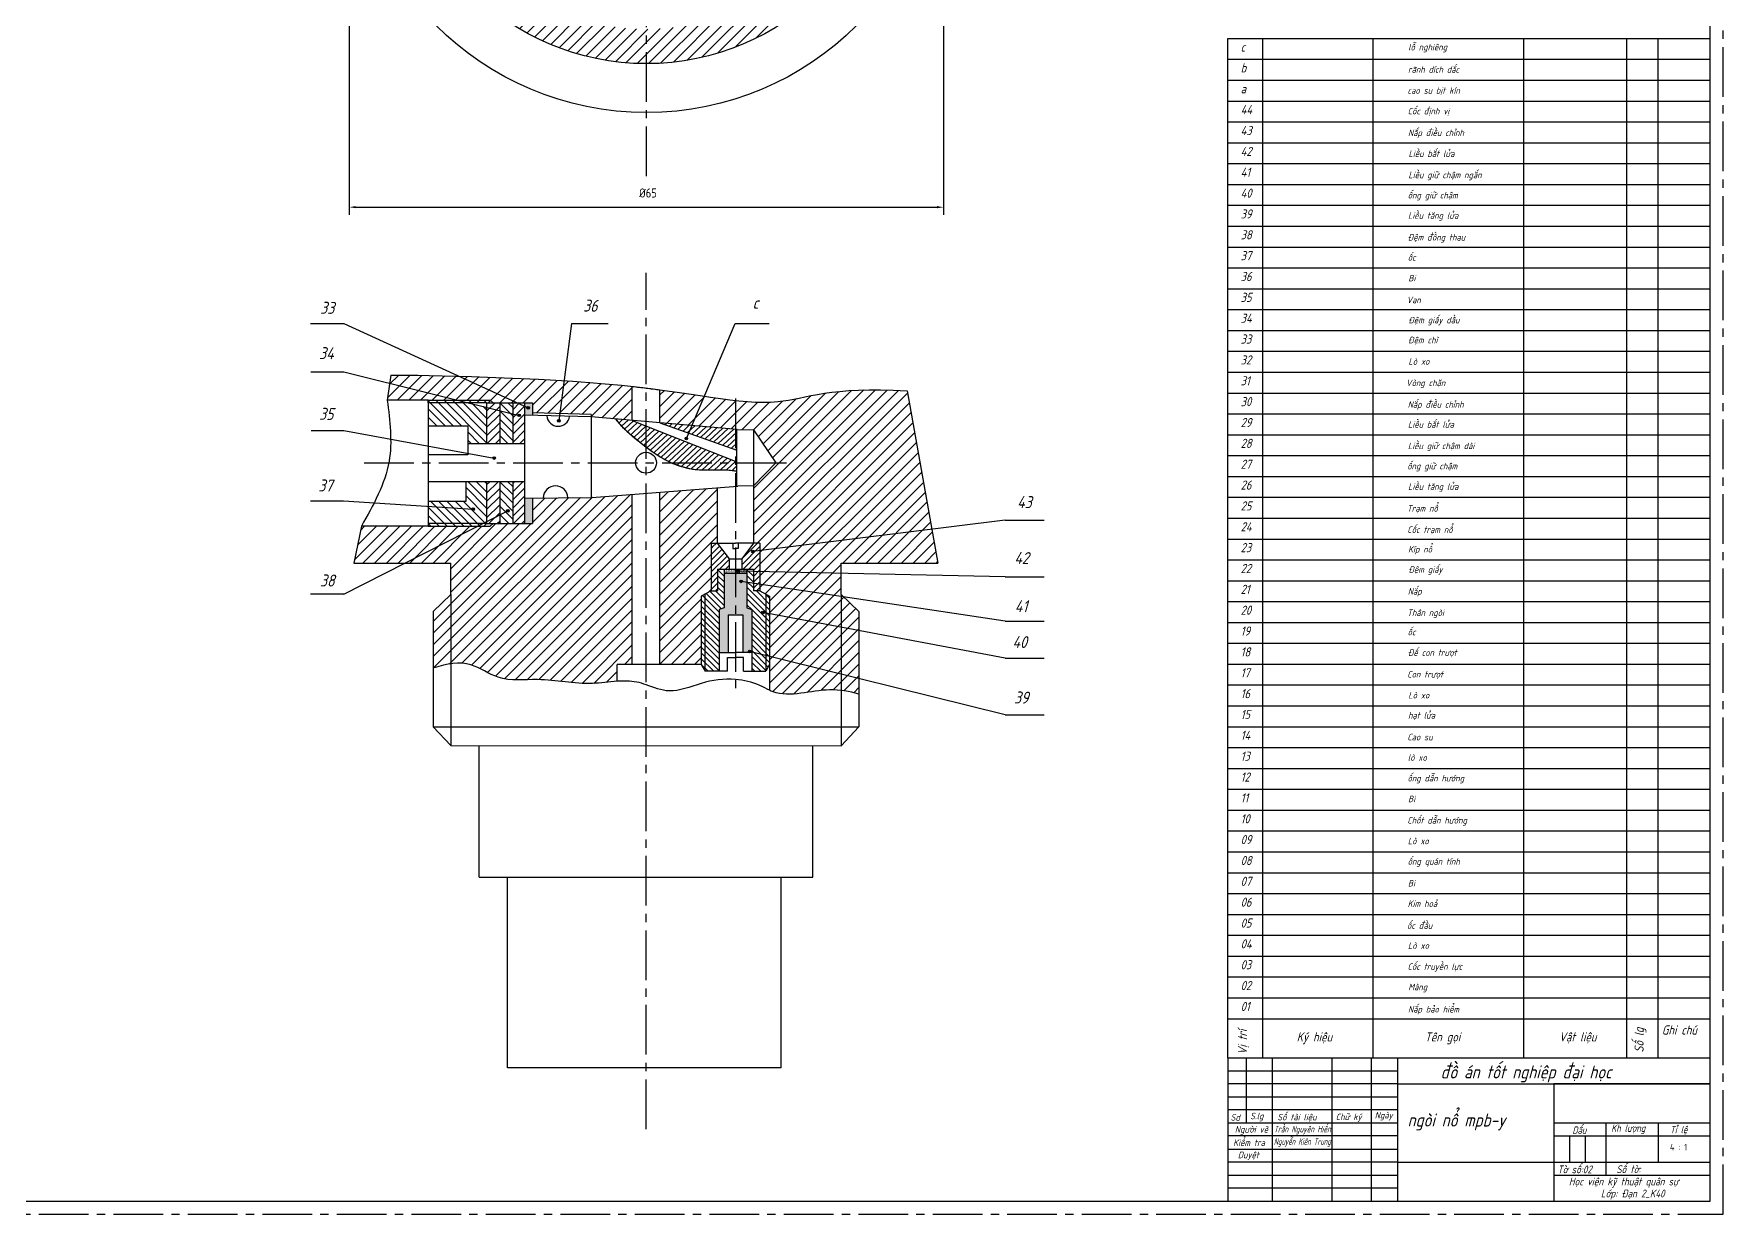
# Model space of a CAD drawing. Extents: x 8551 to 12754, y 3586 to 4451.
# Drawn here: x 9092 to 9740, y 3598 to 4051 of the extents above; entities that cross this region are included whole.
import ezdxf
from ezdxf.enums import TextEntityAlignment as Align

# ---------------------------------------------------------------- set-up
doc = ezdxf.new("R2010")
doc.units = 0
doc.linetypes.add('CENTER2', pattern=[28.575, 19.05, -3.175, 3.175, -3.175])
doc.layers.get('0').update_dxf_attribs({"linetype": 'CONTINUOUS'})
for name, color, linetype in [('DUONGTAM', 3, 'CENTER2'), ('KICHTHUOC', 4, 'CONTINUOUS'), ('LIENDAM', 7, 'CONTINUOUS'), ('LIENMANH', 1, 'CONTINUOUS'), ('Manh', 1, 'CONTINUOUS'), ('MATCAT', 5, 'CONTINUOUS'), ('TEXT', 6, 'CONTINUOUS')]:
    doc.layers.add(name, color=color, linetype=linetype)
doc.styles.add('CHUTH', font='vnsimple.shx', dxfattribs={"width": 0.8, "oblique": 15})
doc.styles.add('CKH', font='vnsimli.shx', dxfattribs={"width": 0.8, "height": 5})
doc.styles.add('CKT', font='Vnsimple.shx', dxfattribs={"width": 0.8, "height": 5})
pattern_1 = [(45, (8649.902, 3598.2263), (-1.571545, 1.571545), [])]

msp = doc.modelspace()

# ---------------------------------------------------------------- hatches: boundary and pattern name
at = {"layer": 'DUONGTAM'}
h = msp.add_hatch(dxfattribs=at)
h.set_pattern_fill('ANSI31', color=256, scale=0.7, angle=90, style=0)
h.set_pattern_definition([(135, (8649.902, 3598.2263), (-1.571545, -1.571545), [])])
h.paths.add_polyline_path([(9275.94, 3879.22), (9270.94, 3879.22), (9270.94, 3863.13), (9275.94, 3863.13)])
at = {"layer": 'KICHTHUOC', "linetype": 'ByBlock'}
h = msp.add_hatch(dxfattribs=at)
h.set_pattern_fill('ANSI31', color=256, scale=0.7, style=0)
h.set_pattern_definition(pattern_1)
h.paths.add_polyline_path([(9270.94, 3879.22), (9265.94, 3879.22), (9265.94, 3863.13), (9270.94, 3863.13)])
h.paths.add_polyline_path([(9270.94, 3909.48), (9265.94, 3909.48), (9265.94, 3893.74), (9270.94, 3893.74)])
at = {"layer": 'KICHTHUOC'}
h = msp.add_hatch(color=256, dxfattribs=at)
h.paths.add_polyline_path([(9283.49, 3909.48), (9280.49, 3909.48), (9280.49, 3904.69), (9283.49, 3904.61)])
h.paths.add_polyline_path([(9280.49, 3863.13), (9283.49, 3863.13), (9283.49, 3872.92), (9280.49, 3872.89)])
at = {"layer": 'LIENDAM'}
for points in [[(9282.37, 3907.52, 1), (9281.37, 3907.52, 1)], [(9278.91, 3904.67, 1), (9277.91, 3904.67, 1)], [(9294.11, 3902.54, 1), (9293.11, 3902.54, 1)], [(9343.04, 3895.76, 1), (9342.04, 3895.76, 1)], [(9269.35, 3888.28, 1), (9268.35, 3888.28, 1)], [(9261.31, 3868.71, 1), (9260.31, 3868.71, 1)], [(9274.56, 3868.06, 1), (9273.56, 3868.06, 1)], [(9368.59, 3852.43, 1), (9367.59, 3852.43, 1)], [(9362.91, 3844.88, 1), (9361.91, 3844.88, 1)], [(9364.03, 3840.98, 1), (9363.03, 3840.98, 1)], [(9372.34, 3829.02, 1), (9371.34, 3829.02, 1)], [(9367.33, 3814.09, 1), (9366.33, 3814.09, 1)]]:
    msp.add_hatch(color=6, dxfattribs=at).paths.add_polyline_path(points)
h = msp.add_hatch(dxfattribs=at)
h.set_pattern_fill('ANSI31', color=4, scale=0.5, style=0)
h.set_pattern_definition([(45, (8649.902, 3598.2263), (-1.122532, 1.122532), [])])
h.paths.add_polyline_path([(9332.38, 3901.8), (9339.64, 3899.23), (9341.56, 3901.02)])
h = msp.add_hatch(color=3, dxfattribs=at)
h.paths.add_polyline_path([(9355.14, 3830.13), (9355.14, 3813.75), (9358.58, 3813.75), (9358.58, 3828.09), (9361.39, 3828.09), (9361.39, 3844.11), (9357.01, 3844.11), (9357.01, 3838.16), (9357.01, 3830.85)])
h.paths.add_polyline_path([(9361.39, 3844.11), (9361.39, 3828.09), (9364.19, 3828.09), (9364.19, 3813.75), (9367.64, 3813.75), (9367.64, 3830.13), (9365.77, 3830.85), (9365.77, 3838.16), (9365.77, 3844.11)])
h = msp.add_hatch(dxfattribs=at)
h.set_pattern_fill('AR-SAND', color=256, scale=0.01, angle=90, style=0)
h.set_pattern_definition([(127.5, (8649.90202, 3598.2263), (-0.48941324, -0.01600031), [0, -0.38608, 0, -0.4318, 0, -0.41275]), (97.5, (8649.902, 3598.2263), (-0.7168251, 0.4495233), [0, -0.20828, 0, -0.34798, 0, -0.13335]), (57.5, (8649.90202, 3597.9139), (-0.00143718, 0.79099237), [0, -0.127, 0, -0.4572, 0, -0.5969]), (47.5, (8649.902, 3597.9139), (-0.2229293, 0.76355645), [0, -0.0635, 0, -0.29972, 0, -0.3429])])
h.paths.add_polyline_path([(9361.39, 3845.61), (9359.01, 3845.61), (9357.01, 3845.61), (9357.01, 3844.11), (9361.39, 3844.11)])
h.paths.add_polyline_path([(9365.77, 3845.61), (9361.39, 3845.61), (9361.39, 3844.11), (9365.77, 3844.11), (9365.77, 3844.81), (9362.91, 3844.87, -0.988832), (9361.91, 3844.88, -1.011295), (9362.91, 3844.87), (9365.77, 3844.81)])
at = {"layer": 'LIENMANH'}
h = msp.add_hatch(dxfattribs=at)
h.set_pattern_fill('ANSI31', color=256, scale=0.7, style=0)
h.set_pattern_definition(pattern_1)
h.paths.add_polyline_path([(9280.49, 3909.48), (9275.94, 3909.48), (9275.94, 3893.74), (9280.49, 3893.74)])
h.paths.add_polyline_path([(9280.49, 3879.22), (9275.94, 3879.22), (9275.94, 3863.13), (9280.49, 3863.13)])
at = {"layer": 'MATCAT', "linetype": 'Continuous'}
h = msp.add_hatch(dxfattribs=at)
h.set_pattern_fill('ANSI31', color=256, style=0)
h.set_pattern_definition([(45, (8626.269, 3598.2263), (-2.245064, 2.245064), [])])
h.paths.add_polyline_path([(9232.02, 4134.76), (9245.29, 4134.76, -0.414214), (9327.22, 4216.69), (9327.22, 4229.95, 0.414214)])
h.paths.add_polyline_path([(9407.65, 4150.33), (9420.93, 4151.47, 0.363432), (9327.22, 4229.95), (9327.22, 4216.69, -0.359243)])
h.paths.add_polyline_path([(9409.15, 4134.76), (9422.41, 4134.76, 0.044137), (9420.93, 4151.47), (9407.65, 4150.33, -0.04785)])
h.paths.add_polyline_path([(9409.15, 4134.76, -0.037643), (9408.22, 4122.48), (9421.34, 4120.56, 0.037446), (9422.41, 4134.76)])
h.paths.add_polyline_path([(9421.34, 4120.56), (9408.22, 4122.48, -0.370789), (9327.22, 4052.83), (9327.22, 4039.57, 0.371013)])
h.paths.add_polyline_path([(9245.29, 4134.76), (9232.02, 4134.76, 0.414214), (9327.22, 4039.57), (9327.22, 4052.83, -0.414214)])
at = {"layer": 'MATCAT'}
h = msp.add_hatch(dxfattribs=at)
h.set_pattern_fill('ANSI31', color=256, scale=0.7, angle=90, style=0)
h.paths.add_polyline_path([(9243.54, 3909.48), (9243.54, 3900.67), (9258.69, 3900.67), (9258.69, 3893.74), (9265.94, 3893.74), (9265.94, 3907.77), (9259.09, 3909.48)])
h.paths.add_polyline_path([(9243.54, 3910.48), (9243.54, 3909.48), (9259.09, 3909.48), (9255.07, 3910.48)])
h.paths.add_polyline_path([(9255.07, 3910.48), (9259.09, 3909.48), (9265.94, 3909.48), (9264.8, 3910.48)])
h.paths.add_polyline_path([(9257.92, 3879.22), (9257.92, 3871.61), (9243.54, 3871.61), (9243.54, 3869.82), (9260.31, 3868.74, -0.968597), (9261.31, 3868.71, -1.032422), (9260.31, 3868.74), (9243.54, 3869.82), (9243.54, 3863.13), (9264.37, 3863.13), (9265.94, 3863.93), (9265.94, 3879.22)])
h.paths.add_polyline_path([(9243.54, 3863.13), (9243.54, 3862.13), (9262.4, 3862.13), (9264.37, 3863.13)])
h.paths.add_polyline_path([(9264.8, 3862.13), (9265.94, 3863.13), (9264.37, 3863.13), (9262.4, 3862.13)])
h = msp.add_hatch(dxfattribs=at)
h.set_pattern_fill('ANSI31', color=256, scale=0.5, angle=90, style=0)
h.set_pattern_definition([(135, (8949.6174, 3588.1), (-1.122532, -1.122532), [])])
h.paths.add_polyline_path([(9355.14, 3830.13), (9357.01, 3830.85), (9357.01, 3838.16), (9357.01, 3845.61), (9354.51, 3845.61), (9354.51, 3837.33), (9352.02, 3837.33), (9348.29, 3835.33), (9348.29, 3809.11), (9349.75, 3806.48), (9355.14, 3806.48)])
h.paths.add_polyline_path([(9374.49, 3835.33), (9370.75, 3837.33), (9368.27, 3837.33), (9368.27, 3845.61), (9365.77, 3845.61), (9365.77, 3838.16), (9365.77, 3830.85), (9367.64, 3830.13), (9367.64, 3806.48), (9373.03, 3806.48), (9374.49, 3809.11)])

# ---------------------------------------------------------------- linework, layer by layer
for p, q in [((9550.27, 3673.23), (9735.27, 3673.23)), ((9563.68, 3658.23), (9563.68, 3673.23)), ((9605.94, 3658.23), (9605.94, 3673.23)), ((9663.74, 3658.23), (9663.74, 3673.23)), ((9703.27, 3658.23), (9703.27, 3673.23)), ((9715.27, 3658.23), (9715.27, 3673.23))]:
    msp.add_line(p, q)
at = {"layer": 'DUONGTAM'}
for p, q in [((9327.09, 3630.86), (9327.09, 3959.36)), ((9275.94, 3904.51), (9270.97, 3909.48)), ((9275.94, 3907.65), (9274.12, 3909.48)), ((9361.39, 3911.09), (9361.39, 3797.97)), ((9275.94, 3901.37), (9270.94, 3906.37)), ((9275.94, 3898.23), (9270.94, 3903.23)), ((9275.94, 3895.08), (9270.94, 3900.08)), ((9274.14, 3893.74), (9270.94, 3896.94)), ((9218.99, 3886.48), (9382.08, 3886.48))]:
    msp.add_line(p, q, dxfattribs=at)
at = {"layer": 'DUONGTAM', "color": 0, "linetype": 'ByBlock'}
for p, q in [((9360.39, 3855.61), (9360.39, 3853.61)), ((9362.39, 3855.61), (9362.39, 3853.61))]:
    msp.add_line(p, q, dxfattribs=at)
at = {"layer": 'DUONGTAM'}
msp.add_lwpolyline([(8551.27, 3598.23), (9740.27, 3598.23), (9740.27, 4439.23), (8551.27, 4439.23)], close=True, dxfattribs=at)
at = {"layer": 'KICHTHUOC'}
for p, q in [((9213.25, 4134.76), (9213.25, 3981.52)), ((9441.18, 4134.76), (9441.18, 3981.52)), ((9215.75, 3984.52), (9438.68, 3984.52))]:
    msp.add_line(p, q, dxfattribs=at)
for points in [[(9215.75, 3984.94), (9215.75, 3984.1), (9213.25, 3984.52)], [(9438.68, 3984.94), (9438.68, 3984.1), (9441.18, 3984.52)]]:
    msp.add_solid(points, dxfattribs=at)
at = {"layer": 'LIENDAM', "color": 3, "linetype": 'CENTER2'}
msp.add_line((9327.22, 3996.39), (9327.22, 4264.38), dxfattribs=at)
at = {"layer": 'LIENDAM'}
for p, q in [((9550.27, 3658.23), (9550.27, 4049.23)), ((9563.68, 3673.23), (9563.68, 4049.23)), ((9605.94, 3673.23), (9605.94, 4049.23)), ((9663.74, 3673.23), (9663.74, 4049.23)), ((9703.27, 3673.23), (9703.27, 4049.23)), ((9715.27, 3673.23), (9715.27, 4049.23)), ((9198.42, 3939.93), (9211.15, 3939.93)), ((9298.52, 3939.93), (9312.52, 3939.93)), ((9361.32, 3939.93), (9374.32, 3939.93)), ((9198.54, 3921.42), (9211.15, 3921.42)), ((9229.24, 3920.1), (9227.83, 3910.48)), ((9321.8, 3902.7), (9321.8, 3915.75)), ((9332.38, 3901.8), (9332.38, 3914.47)), ((9243.54, 3910.48), (9227.83, 3910.48)), ((9243.54, 3910.48), (9264.8, 3910.48)), ((9243.54, 3909.48), (9243.54, 3910.48)), ((9243.54, 3909.48), (9243.54, 3862.13)), ((9265.94, 3909.48), (9264.8, 3910.48)), ((9265.94, 3909.48), (9265.94, 3893.74)), ((9265.94, 3909.48), (9283.49, 3909.48)), ((9267.32, 3910.48), (9268.43, 3909.48)), ((9270.94, 3909.48), (9270.94, 3893.74)), ((9275.94, 3909.48), (9275.94, 3893.74)), ((9280.49, 3909.48), (9280.49, 3863.13)), ((9283.49, 3909.48), (9283.49, 3904.61)), ((9427.2, 3914.01), (9439.02, 3848.02)), ((9306.03, 3904.04), (9280.49, 3904.69)), ((9306.06, 3905.04), (9283.49, 3905.61)), ((9306.03, 3905.04), (9306.03, 3873.2)), ((9321.8, 3902.7), (9361.91, 3886.79)), ((9332.38, 3901.8), (9361.91, 3891.33)), ((9198.58, 3898.91), (9211.15, 3898.91)), ((9243.54, 3900.67), (9258.69, 3900.67)), ((9258.69, 3900.67), (9258.69, 3889.58)), ((9361.91, 3877.45), (9361.91, 3899.29)), ((9361.99, 3899.29), (9368.35, 3899.07)), ((9368.35, 3899.07), (9376.85, 3886.48)), ((9368.35, 3899.07), (9368.35, 3855.58)), ((9258.69, 3889.58), (9243.54, 3889.58)), ((9280.49, 3893.74), (9258.69, 3893.74)), ((9271, 3893.74), (9270.94, 3893.8)), ((9376.85, 3886.48), (9368.35, 3877.58)), ((9280.49, 3879.22), (9243.54, 3879.22)), ((9257.92, 3879.22), (9257.92, 3871.61)), ((9265.94, 3879.22), (9265.94, 3863.13)), ((9270.94, 3879.22), (9270.94, 3863.13)), ((9275.94, 3879.22), (9275.94, 3863.13)), ((9354.43, 3876.88), (9354.43, 3855.58)), ((9368.35, 3877.58), (9362.27, 3877.47)), ((9198.32, 3871.89), (9211.04, 3871.89)), ((9257.92, 3871.61), (9243.54, 3871.61)), ((9283.49, 3872.92), (9283.49, 3863.13)), ((9321.8, 3809.11), (9321.8, 3874.38)), ((9332.38, 3809.11), (9332.38, 3875.19)), ((9265.94, 3863.13), (9264.8, 3862.13)), ((9265.94, 3863.13), (9283.49, 3863.13)), ((9267.32, 3862.13), (9268.43, 3863.13)), ((9464.8, 3864.5), (9479.8, 3864.5)), ((9217.88, 3862.13), (9214.96, 3848.02)), ((9243.54, 3862.13), (9217.88, 3862.13)), ((9243.54, 3862.13), (9264.8, 3862.13)), ((9352.02, 3855.61), (9352.02, 3837.33)), ((9352.02, 3855.61), (9361.39, 3855.61)), ((9354.43, 3855.58), (9359.01, 3849.61)), ((9359.01, 3849.61), (9359.01, 3845.61)), ((9359.01, 3849.61), (9363.77, 3849.61)), ((9360.39, 3853.61), (9361.39, 3853.61)), ((9370.75, 3855.61), (9361.39, 3855.61)), ((9362.39, 3853.61), (9361.39, 3853.61)), ((9368.35, 3855.58), (9363.77, 3849.61)), ((9363.77, 3849.61), (9363.77, 3845.61)), ((9370.75, 3855.61), (9370.75, 3837.33)), ((9214.96, 3848.02), (9252.21, 3848.02)), ((9252.21, 3835.91), (9252.21, 3848.02)), ((9354.51, 3845.61), (9359.01, 3845.61)), ((9354.51, 3845.61), (9354.51, 3837.33)), ((9357.01, 3845.61), (9357.01, 3838.16)), ((9357.01, 3844.11), (9365.77, 3844.11)), ((9359.01, 3845.61), (9368.27, 3845.61)), ((9365.77, 3845.61), (9365.77, 3838.16)), ((9368.27, 3845.61), (9368.27, 3837.33)), ((9401.97, 3848.02), (9439.02, 3848.02)), ((9401.97, 3835.91), (9401.97, 3848.02)), ((9352.02, 3837.33), (9348.29, 3835.33)), ((9352.02, 3837.33), (9354.51, 3837.33)), ((9357.01, 3838.16), (9357.01, 3830.85)), ((9365.77, 3838.16), (9365.77, 3830.85)), ((9370.75, 3837.33), (9368.27, 3837.33)), ((9370.75, 3837.33), (9374.49, 3835.33)), ((9464.8, 3842.67), (9479.8, 3842.67)), ((9211.15, 3836.09), (9198.32, 3836.09)), ((9245.46, 3829.43), (9252.21, 3835.91)), ((9348.29, 3835.33), (9348.29, 3809.11)), ((9357.01, 3830.85), (9355.14, 3830.13)), ((9355.14, 3830.13), (9355.14, 3806.48)), ((9365.77, 3830.85), (9367.64, 3830.13)), ((9367.64, 3830.13), (9367.64, 3806.48)), ((9374.49, 3835.33), (9374.49, 3809.11)), ((9401.97, 3835.91), (9408.73, 3829.43)), ((9245.46, 3829.43), (9245.46, 3785.19)), ((9358.58, 3828.09), (9364.19, 3828.09)), ((9358.58, 3828.09), (9358.58, 3813.75)), ((9364.19, 3828.09), (9364.19, 3813.75)), ((9408.73, 3829.43), (9408.73, 3785.19)), ((9464.8, 3825.77), (9479.8, 3825.77)), ((9355.14, 3813.75), (9361.39, 3813.75)), ((9358.29, 3811.75), (9361.39, 3811.75)), ((9358.29, 3806.48), (9358.29, 3811.75)), ((9367.64, 3813.75), (9361.39, 3813.75)), ((9364.48, 3811.75), (9361.39, 3811.75)), ((9364.48, 3806.48), (9364.48, 3811.75)), ((9464.8, 3811.58), (9479.8, 3811.58)), ((9348.29, 3809.11), (9316.02, 3809.11)), ((9316.02, 3802.65), (9316.02, 3809.11)), ((9348.29, 3809.11), (9349.75, 3806.48)), ((9358.29, 3806.48), (9349.75, 3806.48)), ((9364.48, 3806.48), (9373.03, 3806.48)), ((9374.49, 3809.11), (9373.03, 3806.48)), ((9374.49, 3809.11), (9374.49, 3799.19)), ((9245.46, 3785.19), (9408.73, 3785.19)), ((9245.46, 3785.19), (9252.21, 3777.96)), ((9401.97, 3777.9), (9408.73, 3785.19)), ((9464.8, 3789.84), (9479.8, 3789.84)), ((9273.93, 3654.42), (9273.93, 3727.11)), ((9550.27, 3658.23), (9550.27, 3603.23)), ((9615.27, 3658.23), (9615.27, 3603.23)), ((9378.97, 3654.42), (9273.93, 3654.42)), ((9735.27, 3648.23), (9675.27, 3648.23)), ((9675.27, 3648.23), (9675.27, 3603.23))]:
    msp.add_line(p, q, dxfattribs=at)
at = {"layer": 'LIENDAM', "color": 6}
msp.add_line((9342.54, 3895.76), (9361.32, 3939.93), dxfattribs=at)
at = {"layer": 'LIENDAM', "color": 0}
for p, q in [((9361.99, 3899.29), (9306.03, 3904.04)), ((9306.31, 3873.2), (9362.27, 3877.47)), ((9280.49, 3872.89), (9306.31, 3873.2)), ((9378.97, 3654.42), (9378.97, 3727.49)), ((9695.27, 3633.23), (9695.27, 3613.23))]:
    msp.add_line(p, q, dxfattribs=at)
at = {"layer": 'LIENDAM', "color": 7, "lineweight": 0}
for p, q in [((9283.49, 3872.92), (9283.49, 3863.13)), ((9306.03, 3873.18), (9306.03, 3873.2)), ((9321.8, 3809.11), (9321.8, 3874.38)), ((9217.88, 3862.13), (9214.96, 3848.02)), ((9214.96, 3848.02), (9252.21, 3848.02)), ((9252.21, 3848.02), (9252.21, 3835.91)), ((9252.21, 3835.91), (9245.46, 3829.43)), ((9245.46, 3829.43), (9245.46, 3807.72)), ((9316.02, 3809.11), (9321.8, 3809.11)), ((9316.02, 3802.65), (9316.02, 3809.11))]:
    msp.add_line(p, q, dxfattribs=at)
at = {"layer": 'LIENDAM', "color": 1}
for p, q in [((9369.54, 3855.66), (9369.54, 3855.66)), ((9735.27, 3648.23), (9675.27, 3648.23))]:
    msp.add_line(p, q, dxfattribs=at)
at = {"layer": 'LIENDAM', "color": 7}
for p, q in [((9550.27, 3658.23), (9735.27, 3658.23)), ((9615.27, 3648.23), (9735.27, 3648.23)), ((9615.27, 3648.23), (9735.27, 3648.23)), ((9675.27, 3633.23), (9735.27, 3633.23)), ((9675.27, 3628.23), (9735.27, 3628.23)), ((9675.27, 3628.23), (9735.27, 3628.23)), ((9615.27, 3618.23), (9735.27, 3618.23)), ((9615.27, 3618.23), (9735.27, 3618.23)), ((9675.27, 3613.23), (9735.27, 3613.23)), ((9675.27, 3613.23), (9735.27, 3613.23))]:
    msp.add_line(p, q, dxfattribs=at)
at = {"layer": 'LIENDAM'}
msp.add_lwpolyline([(8571.27, 3603.23), (9735.27, 3603.23), (9735.27, 4434.23), (8571.27, 4434.23)], close=True, dxfattribs=at)
for centre, radius in [((9327.22, 4134.76), 113.97), ((9327.22, 4134.76), 95.19), ((9327.09, 3886.48), 4)]:
    msp.add_circle(centre, radius, dxfattribs=at)
at = {"layer": 'LIENDAM', "color": 6}
for centre in [(9281.87, 3907.52), (9278.41, 3904.67), (9293.61, 3902.54), (9342.54, 3895.76), (9268.85, 3888.28), (9260.81, 3868.71), (9274.06, 3868.06), (9368.09, 3852.43), (9362.41, 3844.88), (9363.53, 3840.98), (9371.84, 3829.02), (9366.83, 3814.09)]:
    msp.add_circle(centre, 0.5, dxfattribs=at)
at = {"layer": 'LIENDAM'}
msp.add_spline([(9227.83, 3910.48), (9228.51, 3887.05), (9217.9, 3862.13)], degree=3, dxfattribs=at)
at = {"layer": 'LIENDAM', "color": 1}
for points, knots in [([(9316.02, 3802.65), (9312.85, 3802.43), (9302.58, 3800.83), (9287.68, 3804.36), (9271.15, 3802.07), (9259.26, 3811.05), (9250.68, 3809.38), (9245.82, 3807.79)], [104.814983, 104.814983, 104.814983, 104.814983, 114.293727, 135.334667, 150.464588, 162.040179, 176.458046, 176.458046, 176.458046, 176.458046]), ([(9327.09, 3801.31), (9325.9, 3801.72), (9322.26, 3802.83), (9318.53, 3802.82), (9316.02, 3802.65)], [93.600364, 93.600364, 93.600364, 93.600364, 97.287789, 104.814983, 104.814983, 104.814983, 104.814983]), ([(9361.39, 3803.35), (9357.03, 3803.67), (9348.13, 3802.51), (9337.01, 3797.4), (9330.06, 3800.31), (9327.09, 3801.31)], [58.864509, 58.864509, 58.864509, 58.864509, 71.785852, 84.403259, 93.600364, 93.600364, 93.600364, 93.600364]), ([(9374.49, 3799.19), (9373.23, 3799.77), (9369.15, 3802.06), (9364.62, 3803.11), (9361.39, 3803.35)], [45.091723, 45.091723, 45.091723, 45.091723, 49.28216, 58.864509, 58.864509, 58.864509, 58.864509]), ([(9408.73, 3797.75), (9405.09, 3798.78), (9394.27, 3800.75), (9381.95, 3796.03), (9374.92, 3799), (9374.49, 3799.19)], [10.550328, 10.550328, 10.550328, 10.550328, 21.848719, 43.664397, 45.091723, 45.091723, 45.091723, 45.091723])]:
    msp.add_open_spline(points, degree=3, knots=knots, dxfattribs=at)
at = {"layer": 'LIENMANH'}
for p, q in [((9265.94, 3909.48), (9243.54, 3909.48)), ((9264.8, 3910.48), (9267.32, 3910.48)), ((9265.94, 3863.13), (9243.54, 3863.13)), ((9264.8, 3862.13), (9267.32, 3862.13)), ((9252.21, 3835.91), (9252.21, 3777.96)), ((9349.75, 3806.48), (9349.75, 3836.11)), ((9373.14, 3806.67), (9373.14, 3836.05)), ((9401.97, 3835.91), (9401.97, 3777.9)), ((9681.27, 3628.23), (9681.27, 3618.23)), ((9687.27, 3628.23), (9687.27, 3618.23))]:
    msp.add_line(p, q, dxfattribs=at)
at = {"layer": 'LIENMANH', "color": 4}
for p, q in [((9315.67, 3902.93), (9315.96, 3903.2)), ((9316.66, 3901.68), (9318.09, 3903.01)), ((9317.73, 3900.51), (9320.22, 3902.83)), ((9318.85, 3899.39), (9322.23, 3902.53)), ((9320.01, 3898.29), (9323.86, 3901.88)), ((9321.19, 3897.22), (9325.49, 3901.24)), ((9322.4, 3896.18), (9327.13, 3900.59)), ((9323.62, 3895.15), (9328.76, 3899.94)), ((9324.87, 3894.14), (9330.39, 3899.29)), ((9326.14, 3893.16), (9332.03, 3898.65)), ((9327.43, 3892.19), (9333.66, 3898)), ((9328.97, 3891.45), (9335.29, 3897.35)), ((9330.32, 3890.54), (9336.93, 3896.7)), ((9331.45, 3889.43), (9338.56, 3896.05)), ((9332.85, 3888.56), (9340.19, 3895.41)), ((9334.3, 3887.74), (9341.82, 3894.76)), ((9341.32, 3898.63), (9343.69, 3900.84)), ((9343.01, 3898.03), (9345.83, 3900.66)), ((9344.7, 3897.44), (9347.96, 3900.48)), ((9346.38, 3896.84), (9350.09, 3900.3)), ((9348.07, 3896.24), (9352.23, 3900.12)), ((9349.75, 3895.64), (9354.36, 3899.94)), ((9351.44, 3895.04), (9356.49, 3899.75)), ((9353.13, 3894.45), (9358.63, 3899.57)), ((9354.81, 3893.85), (9360.76, 3899.39)), ((9356.5, 3893.25), (9362, 3898.38)), ((9358.19, 3892.65), (9362.03, 3896.23)), ((9335.8, 3886.97), (9343.46, 3894.11)), ((9337.36, 3886.25), (9345.09, 3893.46)), ((9340.7, 3885.02), (9348.36, 3892.17)), ((9342.5, 3884.54), (9349.99, 3891.52)), ((9344.42, 3884.15), (9351.62, 3890.87)), ((9346.46, 3883.89), (9353.26, 3890.22)), ((9348.64, 3883.75), (9354.89, 3889.58)), ((9350.94, 3883.72), (9356.52, 3888.93)), ((9353.31, 3883.76), (9358.16, 3888.28)), ((9359.87, 3892.05), (9362.05, 3894.09)), ((9361.59, 3891.48), (9361.91, 3891.79)), ((9355.67, 3883.79), (9359.79, 3887.63)), ((9357.94, 3883.74), (9361.42, 3886.99)), ((9360.07, 3883.56), (9361.91, 3885.27))]:
    msp.add_line(p, q, dxfattribs=at)
at = {"layer": 'LIENMANH', "color": 0}
for p, q in [((9252.21, 3777.96), (9401.97, 3777.9)), ((9263.13, 3727.49), (9263.13, 3777.96)), ((9391.06, 3727.49), (9391.06, 3777.91)), ((9263.13, 3727.49), (9391.06, 3727.49))]:
    msp.add_line(p, q, dxfattribs=at)
for centre, radius, start, end in [((9293.41, 3904.86), 4.4, 185.13296, 351.95666), ((9292.39, 3872.89), 4.73, 2.34835, 179.03184)]:
    msp.add_arc(centre, radius, start, end, dxfattribs=at)
at = {"layer": 'LIENMANH'}
for points in [[(9315.45, 3903.24), (9315.52, 3903.14), (9315.59, 3903.03), (9315.67, 3902.93)], [(9315.45, 3903.24), (9317.13, 3900.65), (9322.58, 3895.68), (9330.95, 3889.74)], [(9315.67, 3902.93), (9315.93, 3902.55), (9316.26, 3902.14), (9316.66, 3901.68)], [(9316.66, 3901.68), (9316.98, 3901.32), (9317.34, 3900.93), (9317.74, 3900.52)], [(9317.74, 3900.52), (9318.09, 3900.17), (9318.47, 3899.8), (9318.88, 3899.41)], [(9318.88, 3899.41), (9319.24, 3899.06), (9319.63, 3898.7), (9320.04, 3898.33)], [(9320.04, 3898.33), (9320.42, 3897.98), (9320.82, 3897.63), (9321.24, 3897.27)], [(9321.24, 3897.27), (9321.63, 3896.93), (9322.04, 3896.59), (9322.46, 3896.23)], [(9322.46, 3896.23), (9322.86, 3895.9), (9323.27, 3895.56), (9323.7, 3895.22)], [(9323.7, 3895.22), (9324.1, 3894.89), (9324.52, 3894.56), (9324.95, 3894.22)], [(9324.95, 3894.22), (9325.36, 3893.89), (9325.78, 3893.56), (9326.22, 3893.23)], [(9326.22, 3893.23), (9326.51, 3893.01), (9326.8, 3892.79), (9327.09, 3892.57)], [(9327.09, 3892.57), (9327.23, 3892.46), (9327.37, 3892.36), (9327.5, 3892.26)], [(9327.5, 3892.26), (9328.59, 3891.44), (9329.74, 3890.6), (9330.95, 3889.74)], [(9330.95, 3889.74), (9331.12, 3889.64), (9331.28, 3889.53), (9331.45, 3889.43)], [(9332.85, 3888.56), (9333.34, 3888.27), (9333.83, 3888), (9334.3, 3887.74)], [(9334.3, 3887.74), (9334.81, 3887.47), (9335.31, 3887.21), (9335.8, 3886.97)], [(9335.8, 3886.97), (9336.15, 3886.8), (9336.5, 3886.64), (9336.85, 3886.48)], [(9336.85, 3886.48), (9337.02, 3886.4), (9337.19, 3886.33), (9337.36, 3886.25)], [(9337.36, 3886.25), (9337.91, 3886.01), (9338.45, 3885.8), (9338.99, 3885.6)], [(9338.99, 3885.6), (9339.57, 3885.39), (9340.14, 3885.19), (9340.7, 3885.02)], [(9340.7, 3885.02), (9341.31, 3884.84), (9341.91, 3884.67), (9342.5, 3884.54)], [(9342.5, 3884.54), (9343.15, 3884.38), (9343.79, 3884.26), (9344.42, 3884.15)], [(9344.42, 3884.15), (9345.11, 3884.04), (9345.79, 3883.95), (9346.46, 3883.89)], [(9346.46, 3883.89), (9347.2, 3883.82), (9347.93, 3883.77), (9348.64, 3883.75)], [(9348.64, 3883.75), (9349.42, 3883.72), (9350.18, 3883.72), (9350.94, 3883.72)], [(9350.94, 3883.72), (9351.74, 3883.73), (9352.52, 3883.75), (9353.31, 3883.76)], [(9353.31, 3883.76), (9354.85, 3883.79), (9356.38, 3883.82), (9357.94, 3883.74)], [(9357.94, 3883.74), (9358.64, 3883.7), (9359.35, 3883.64), (9360.07, 3883.56)], [(9360.07, 3883.56), (9360.51, 3883.5), (9360.94, 3883.44), (9361.39, 3883.36)], [(9361.39, 3883.36), (9361.56, 3883.33), (9361.74, 3883.3), (9361.91, 3883.26)]]:
    msp.add_open_spline(points, degree=3, dxfattribs=at)
for points, knots in [([(9330.95, 3889.74), (9331.46, 3889.42), (9345.31, 3880.72), (9352.56, 3885.1), (9361.91, 3883.26)], [21.083527, 21.083527, 21.083527, 21.083527, 22.21225, 52.513227, 52.513227, 52.513227, 52.513227]), ([(9331.45, 3889.43), (9331.78, 3889.21), (9332.25, 3888.92), (9332.72, 3888.64), (9332.85, 3888.56)], [21.455767, 21.455767, 21.455767, 21.455767, 22.21225, 22.529508, 22.529508, 22.529508, 22.529508])]:
    msp.add_open_spline(points, degree=3, knots=knots, dxfattribs=at)
at = {"layer": 'Manh'}
for p, q in [((9550.27, 4049.23), (9735.27, 4049.23)), ((9550.27, 4041.23), (9735.27, 4041.23)), ((9550.27, 4033.23), (9735.27, 4033.23)), ((9550.27, 4025.23), (9735.27, 4025.23)), ((9550.27, 4017.23), (9735.27, 4017.23)), ((9550.27, 4017.23), (9735.27, 4017.23)), ((9550.27, 4009.23), (9735.27, 4009.23)), ((9550.27, 4001.23), (9735.27, 4001.23)), ((9550.27, 3993.23), (9735.27, 3993.23)), ((9550.27, 3985.23), (9735.27, 3985.23)), ((9550.27, 3985.23), (9735.27, 3985.23)), ((9550.27, 3977.23), (9735.27, 3977.23)), ((9550.27, 3969.23), (9735.27, 3969.23)), ((9550.27, 3961.23), (9735.27, 3961.23)), ((9550.27, 3953.23), (9735.27, 3953.23)), ((9550.27, 3953.23), (9735.27, 3953.23)), ((9550.27, 3945.23), (9735.27, 3945.23)), ((9550.27, 3937.23), (9735.27, 3937.23)), ((9550.27, 3929.23), (9735.27, 3929.23)), ((9550.27, 3921.23), (9735.27, 3921.23)), ((9550.27, 3913.23), (9735.27, 3913.23)), ((9550.27, 3905.23), (9735.27, 3905.23)), ((9550.27, 3897.23), (9735.27, 3897.23)), ((9550.27, 3889.23), (9735.27, 3889.23)), ((9550.27, 3889.23), (9735.27, 3889.23)), ((9550.27, 3881.23), (9735.27, 3881.23)), ((9550.27, 3873.23), (9735.27, 3873.23)), ((9550.27, 3865.23), (9735.27, 3865.23)), ((9550.27, 3857.23), (9735.27, 3857.23)), ((9550.27, 3857.23), (9735.27, 3857.23)), ((9550.27, 3849.23), (9735.27, 3849.23)), ((9550.27, 3841.23), (9735.27, 3841.23)), ((9550.27, 3833.23), (9735.27, 3833.23)), ((9550.27, 3825.23), (9735.27, 3825.23)), ((9550.27, 3825.23), (9735.27, 3825.23)), ((9550.27, 3817.23), (9735.27, 3817.23)), ((9550.27, 3809.23), (9735.27, 3809.23)), ((9550.27, 3801.23), (9735.27, 3801.23)), ((9550.27, 3793.23), (9735.27, 3793.23)), ((9550.27, 3793.23), (9735.27, 3793.23)), ((9550.27, 3785.23), (9735.27, 3785.23)), ((9550.27, 3777.23), (9735.27, 3777.23)), ((9550.27, 3769.23), (9735.27, 3769.23)), ((9550.27, 3761.23), (9735.27, 3761.23)), ((9550.27, 3761.23), (9735.27, 3761.23)), ((9550.27, 3753.23), (9735.27, 3753.23)), ((9550.27, 3745.23), (9735.27, 3745.23)), ((9550.27, 3737.23), (9735.27, 3737.23)), ((9550.27, 3729.23), (9735.27, 3729.23)), ((9550.27, 3721.23), (9735.27, 3721.23)), ((9550.27, 3721.23), (9735.27, 3721.23)), ((9550.27, 3713.23), (9735.27, 3713.23)), ((9550.27, 3705.23), (9735.27, 3705.23)), ((9550.27, 3697.23), (9735.27, 3697.23)), ((9550.27, 3689.23), (9735.27, 3689.23)), ((9550.27, 3681.23), (9735.27, 3681.23))]:
    msp.add_line(p, q, dxfattribs=at)
at = {"layer": 'MATCAT', "color": 6}
for p, q in [((9211.15, 3939.93), (9281.87, 3907.52)), ((9298.52, 3939.93), (9293.61, 3902.54)), ((9211.15, 3921.42), (9278.41, 3904.67)), ((9211.15, 3898.91), (9268.85, 3888.28)), ((9211.04, 3871.89), (9260.81, 3868.71)), ((9211.16, 3836.09), (9274.06, 3868.06)), ((9464.8, 3864.5), (9368.09, 3852.43)), ((9464.8, 3842.67), (9362.41, 3844.88)), ((9464.8, 3825.77), (9363.53, 3840.98)), ((9464.8, 3811.58), (9371.3, 3829.13)), ((9464.8, 3789.84), (9366.83, 3814.09))]:
    msp.add_line(p, q, dxfattribs=at)
at = {"layer": 'MATCAT'}
for p, q in [((9227.96, 3911.37), (9236.67, 3920.08)), ((9228.73, 3916.63), (9232.23, 3920.12)), ((9231.56, 3910.48), (9241.1, 3920.01)), ((9236.05, 3910.48), (9245.5, 3919.93)), ((9240.54, 3910.48), (9249.89, 3919.82)), ((9245.03, 3910.48), (9254.26, 3919.71)), ((9249.52, 3910.48), (9258.63, 3919.58)), ((9254.01, 3910.48), (9262.98, 3919.44)), ((9258.5, 3910.48), (9267.32, 3919.29)), ((9262.99, 3910.48), (9271.64, 3919.13)), ((9266.48, 3909.48), (9275.95, 3918.95)), ((9270.97, 3909.48), (9280.25, 3918.76)), ((9275.46, 3909.48), (9284.54, 3918.55)), ((9279.95, 3909.48), (9288.8, 3918.33)), ((9283.49, 3908.52), (9293.05, 3918.09)), ((9285.03, 3905.57), (9297.29, 3917.83)), ((9289.41, 3905.46), (9301.49, 3917.55)), ((9293.79, 3905.35), (9305.68, 3917.24)), ((9298.16, 3905.24), (9309.84, 3916.91)), ((9302.54, 3905.13), (9313.96, 3916.55)), ((9305.95, 3904.04), (9318.05, 3916.15)), ((9310.09, 3903.69), (9321.8, 3915.41)), ((9332.38, 3912.52), (9334.11, 3914.24)), ((9368.35, 3867.66), (9415.15, 3914.46)), ((9368.35, 3872.15), (9410.61, 3914.41)), ((9368.35, 3863.17), (9419.56, 3914.38)), ((9368.35, 3876.64), (9405.92, 3914.22)), ((9368.35, 3858.68), (9423.87, 3914.21)), ((9314.23, 3903.34), (9321.8, 3910.92)), ((9332.38, 3908.03), (9338.05, 3913.7)), ((9332.38, 3903.54), (9341.98, 3913.13)), ((9334.92, 3901.59), (9345.89, 3912.56)), ((9339.06, 3901.23), (9349.8, 3911.98)), ((9343.2, 3900.88), (9353.72, 3911.41)), ((9347.34, 3900.53), (9357.67, 3910.86)), ((9351.48, 3900.18), (9361.39, 3910.09)), ((9361.39, 3910.09), (9361.67, 3910.37)), ((9361.39, 3905.6), (9365.75, 3909.96)), ((9361.39, 3901.11), (9369.99, 3909.71)), ((9363.99, 3899.22), (9374.47, 3909.71)), ((9368.32, 3899.07), (9379.39, 3910.13)), ((9369.77, 3855.61), (9427.35, 3913.19)), ((9370.15, 3896.4), (9384.85, 3911.1)), ((9370.75, 3852.1), (9428.03, 3909.38)), ((9371.96, 3893.72), (9390.48, 3912.24)), ((9373.77, 3891.04), (9395.9, 3913.17)), ((9375.58, 3888.36), (9401.04, 3913.82)), ((9318.37, 3902.99), (9321.8, 3906.43)), ((9355.62, 3899.83), (9361.39, 3905.6)), ((9370.75, 3847.61), (9428.71, 3905.57)), ((9370.75, 3843.12), (9429.39, 3901.76)), ((9359.76, 3899.48), (9361.39, 3901.11)), ((9370.75, 3838.63), (9430.07, 3897.96)), ((9372.83, 3836.22), (9430.76, 3894.15)), ((9374.49, 3833.39), (9431.44, 3890.34)), ((9374.49, 3828.9), (9432.12, 3886.53)), ((9374.49, 3824.41), (9432.8, 3882.72)), ((9332.38, 3858.64), (9350.31, 3876.56)), ((9332.38, 3854.15), (9354.43, 3876.19)), ((9332.38, 3863.13), (9345.45, 3876.19)), ((9332.38, 3867.62), (9340.59, 3875.82)), ((9332.38, 3872.11), (9335.72, 3875.45)), ((9402.59, 3848.02), (9433.48, 3878.91)), ((9245.46, 3807.63), (9311.42, 3873.59)), ((9245.46, 3812.12), (9306.55, 3873.22)), ((9245.46, 3816.61), (9301.99, 3873.15)), ((9245.46, 3821.1), (9297.45, 3873.09)), ((9251.59, 3809.28), (9316.28, 3873.96)), ((9256.39, 3809.58), (9321.14, 3874.33)), ((9260.17, 3808.88), (9321.8, 3870.51)), ((9283.49, 3863.62), (9292.9, 3873.04)), ((9283.49, 3868.11), (9288.36, 3872.98)), ((9283.49, 3872.6), (9283.81, 3872.93)), ((9332.38, 3849.66), (9354.43, 3871.7)), ((9407.08, 3848.02), (9434.17, 3875.11)), ((9411.57, 3848.02), (9434.85, 3871.3)), ((9245.46, 3825.59), (9283, 3863.13)), ((9252.21, 3836.84), (9278.51, 3863.13)), ((9252.21, 3841.33), (9274.02, 3863.13)), ((9252.21, 3845.82), (9269.53, 3863.13)), ((9263.33, 3807.54), (9321.8, 3866.02)), ((9332.38, 3845.16), (9354.43, 3867.21)), ((9332.38, 3840.67), (9354.43, 3862.72)), ((9416.06, 3848.02), (9435.53, 3867.49)), ((9420.55, 3848.02), (9436.21, 3863.68)), ((9215.21, 3849.22), (9228.12, 3862.13)), ((9216.38, 3854.89), (9223.63, 3862.13)), ((9217.56, 3860.55), (9219.14, 3862.13)), ((9218.49, 3848.02), (9232.61, 3862.13)), ((9222.98, 3848.02), (9237.1, 3862.13)), ((9227.47, 3848.02), (9241.59, 3862.13)), ((9231.96, 3848.02), (9246.08, 3862.13)), ((9236.45, 3848.02), (9250.57, 3862.13)), ((9240.94, 3848.02), (9255.06, 3862.13)), ((9245.43, 3848.02), (9259.55, 3862.13)), ((9249.92, 3848.02), (9264.04, 3862.13)), ((9266.28, 3806.01), (9321.8, 3861.53)), ((9269.34, 3804.57), (9321.8, 3857.04)), ((9332.38, 3836.18), (9354.43, 3858.23)), ((9425.04, 3848.02), (9436.89, 3859.87)), ((9429.53, 3848.02), (9437.57, 3856.06)), ((9272.83, 3803.58), (9321.8, 3852.55)), ((9332.38, 3831.69), (9352.02, 3851.34)), ((9352.02, 3851.31), (9355.24, 3854.52)), ((9352.02, 3853.56), (9352.62, 3854.16)), ((9352.02, 3849.07), (9356.21, 3853.25)), ((9352.02, 3846.82), (9357.18, 3851.98)), ((9352.02, 3844.58), (9358.16, 3850.71)), ((9352.6, 3854.27), (9354.08, 3855.61)), ((9363.77, 3849.59), (9369.79, 3855.61)), ((9363.77, 3847.34), (9370.75, 3854.33)), ((9364.28, 3845.61), (9370.75, 3852.08)), ((9366.53, 3845.61), (9370.75, 3849.84)), ((9434.02, 3848.02), (9438.26, 3852.26)), ((9276.94, 3803.19), (9321.8, 3848.06)), ((9281.47, 3803.23), (9321.8, 3843.57)), ((9332.38, 3827.2), (9352.02, 3846.85)), ((9352.02, 3842.33), (9354.51, 3844.82)), ((9355.3, 3845.61), (9359.01, 3849.32)), ((9357.55, 3845.61), (9359.01, 3847.07)), ((9368.27, 3845.11), (9370.75, 3847.59)), ((9368.27, 3842.86), (9370.75, 3845.35)), ((9368.27, 3840.62), (9370.75, 3843.1)), ((9374.49, 3819.92), (9401.97, 3847.4)), ((9374.49, 3815.43), (9401.97, 3842.91)), ((9438.51, 3848.02), (9438.94, 3848.45)), ((9286, 3803.28), (9321.8, 3839.08)), ((9332.38, 3822.71), (9352.02, 3842.36)), ((9350.86, 3836.71), (9352.02, 3837.87)), ((9352.02, 3840.09), (9354.51, 3842.57)), ((9352.02, 3837.84), (9354.51, 3840.33)), ((9353.75, 3837.33), (9354.51, 3838.08)), ((9368.27, 3838.37), (9370.75, 3840.86)), ((9369.47, 3837.33), (9370.75, 3838.61)), ((9374.49, 3810.94), (9401.97, 3838.42)), ((9290.25, 3803.03), (9321.8, 3834.59)), ((9294.32, 3802.61), (9321.8, 3830.1)), ((9332.38, 3818.22), (9348.29, 3834.13)), ((9374.49, 3806.45), (9402.98, 3834.94)), ((9374.49, 3801.96), (9405.27, 3832.74)), ((9375.71, 3798.69), (9407.57, 3830.55)), ((9298.37, 3802.17), (9321.8, 3825.61)), ((9332.38, 3813.73), (9348.29, 3829.64)), ((9332.38, 3809.24), (9348.29, 3825.15)), ((9379.35, 3797.84), (9408.73, 3827.22)), ((9302.54, 3801.85), (9321.8, 3821.11)), ((9336.74, 3809.11), (9348.29, 3820.66)), ((9383.78, 3797.78), (9408.73, 3822.73)), ((9388.87, 3798.38), (9408.73, 3818.24)), ((9307.02, 3801.84), (9321.8, 3816.62)), ((9318.78, 3809.11), (9321.8, 3812.13)), ((9341.23, 3809.11), (9348.29, 3816.17)), ((9345.72, 3809.11), (9348.29, 3811.68)), ((9394.1, 3799.12), (9408.73, 3813.75)), ((9311.93, 3802.26), (9316.02, 3806.35)), ((9398.84, 3799.37), (9408.73, 3809.26)), ((9402.98, 3799.02), (9408.73, 3804.77)), ((9406.73, 3798.28), (9408.73, 3800.28))]:
    msp.add_line(p, q, dxfattribs=at)
at = {"layer": 'MATCAT', "color": 4}
msp.add_line((9338.99, 3885.6), (9346.72, 3892.82), dxfattribs=at)
at = {"layer": 'MATCAT', "color": 1}
msp.add_open_spline([(9229.24, 3920.1), (9233.75, 3920.26), (9329.25, 3918.77), (9376.15, 3904.44), (9397.8, 3915.96), (9427.2, 3914.01)], degree=3, knots=[20.463845, 20.463845, 20.463845, 20.463845, 82.323544, 148.872087, 198.596236, 198.596236, 198.596236, 198.596236], dxfattribs=at)
for points in [[(9321.8, 3915.75), (9323.62, 3915.55), (9325.38, 3915.35), (9327.09, 3915.14)], [(9327.09, 3915.14), (9328.91, 3914.92), (9330.67, 3914.69), (9332.38, 3914.47)]]:
    msp.add_open_spline(points, degree=3, dxfattribs=at)
at = {"layer": 'TEXT', "color": 7}
for p, q in [((9557.27, 3658.23), (9557.27, 3633.23)), ((9557.27, 3658.23), (9557.27, 3633.23)), ((9567.27, 3658.23), (9567.27, 3603.23)), ((9590.27, 3603.23), (9590.27, 3658.23)), ((9605.27, 3658.23), (9605.27, 3603.23)), ((9615.27, 3638.23), (9550.27, 3638.23)), ((9550.27, 3633.23), (9615.27, 3633.23)), ((9715.27, 3633.23), (9715.27, 3618.23)), ((9715.27, 3633.23), (9715.27, 3618.23))]:
    msp.add_line(p, q, dxfattribs=at)
at = {"layer": 'TEXT', "color": 1}
for p, q in [((9557.27, 3658.23), (9557.27, 3633.23)), ((9550.27, 3653.23), (9615.27, 3653.23)), ((9615.27, 3648.23), (9550.27, 3648.23)), ((9550.27, 3643.23), (9615.27, 3643.23)), ((9715.27, 3633.23), (9715.27, 3618.23)), ((9615.27, 3628.23), (9550.27, 3628.23)), ((9550.27, 3623.23), (9615.27, 3623.23)), ((9615.27, 3618.23), (9550.27, 3618.23)), ((9550.27, 3613.23), (9615.27, 3613.23)), ((9615.27, 3608.23), (9550.27, 3608.23))]:
    msp.add_line(p, q, dxfattribs=at)

# ---------------------------------------------------------------- texts
at = {"layer": 'KICHTHUOC', "insert": (9327.84, 3989.96), "char_height": 3.5, "attachment_point": 5, "style": 'CKT'}
msp.add_mtext('{\\Fvnsimple.shx;%%C65}', dxfattribs=at)
at = {"layer": 'LIENMANH', "color": 6, "style": 'CKT', "oblique": 15, "width": 0.8}
for s, p in [('33', (9202.07, 3943.67)), ('36', (9302.96, 3944.5)), ('c', (9367.94, 3945.56)), ('34', (9201.65, 3926.27))]:
    msp.add_text(s, height=4.61, rotation=358.73338, dxfattribs=at).set_placement(p)
msp.add_text('Häc viÖn kü thuËt qu©n sù', height=3, dxfattribs=at).set_placement((9681.07, 3609.27))
at = {"layer": 'TEXT', "oblique": 15, "width": 0.8}
for s, height, style, p in [('c', 3.5, 'CHUTH', (9555.17, 4044.17)), ('lç nghiªng', 2.5, 'CKT', (9619.43, 4044.66)), ('b', 3.5, 'CHUTH', (9555.17, 4036.17)), ('r·nh dÝch d¾c', 2.5, 'CKT', (9619.38, 4036.09)), ('a', 3.5, 'CHUTH', (9555.17, 4028.17)), ('cao su bÞt kÝn', 2.5, 'CKT', (9619.18, 4028.02)), ('44', 3.5, 'CHUTH', (9555.17, 4020.17)), ('Cèc ®Þnh vÞ', 2.5, 'CKT', (9619.24, 4020.11)), ('43', 3.5, 'CHUTH', (9555.17, 4012.17)), ('N¾p ®iÒu chØnh', 2.5, 'CKT', (9619.36, 4011.8)), ('42', 3.5, 'CHUTH', (9555.17, 4004.17)), ('LiÒu b¾t löa', 2.5, 'CKT', (9619.56, 4003.78)), ('41', 3.5, 'CHUTH', (9555.17, 3996.17)), ('LiÒu gi÷ chËm ng¾n', 2.5, 'CKT', (9619.51, 3995.63)), ('40', 3.5, 'CHUTH', (9555.17, 3988.17)), ('èng gi÷ chËm', 2.5, 'CKT', (9619.26, 3987.86)), ('39', 3.5, 'CHUTH', (9555.17, 3980.17)), ('LiÒu t¨ng löa', 2.5, 'CKT', (9619.37, 3980.06)), ('38', 3.5, 'CHUTH', (9555.17, 3972.17)), ('§Öm ®ång thau', 2.5, 'CKT', (9619.23, 3971.72)), ('37', 3.5, 'CHUTH', (9555.17, 3964.17)), ('èc', 2.5, 'CKT', (9619.27, 3964.01)), ('36', 3.5, 'CHUTH', (9555.17, 3956.17)), ('Bi', 2.5, 'CKT', (9619.49, 3956.04)), ('35', 3.5, 'CHUTH', (9555.17, 3948.17)), ('Van', 2.5, 'CKT', (9618.85, 3947.69)), ('34', 3.5, 'CHUTH', (9555.17, 3940.17)), ('§Öm giÊy dÇu', 2.5, 'CKT', (9619.47, 3939.94)), ('33', 3.5, 'CHUTH', (9555.17, 3932.17)), ('§Öm ch×', 2.5, 'CKT', (9619.39, 3932.29)), ('32', 3.5, 'CHUTH', (9555.17, 3924.17)), ('Lß xo', 2.5, 'CKT', (9619.51, 3924.06)), ('31', 3.5, 'CHUTH', (9555.17, 3916.17)), ('Vßng chÆn', 2.5, 'CKT', (9618.65, 3915.87)), ('30', 3.5, 'CHUTH', (9555.17, 3908.17)), ('N¾p ®iÒu chØnh', 2.5, 'CKT', (9619.25, 3907.6)), ('29', 3.5, 'CHUTH', (9555.17, 3900.17)), ('LiÒu b¾t löa', 2.5, 'CKT', (9619.34, 3899.93)), ('28', 3.5, 'CHUTH', (9555.17, 3892.17)), ('LiÒu gi÷ chËm dµi', 2.5, 'CKT', (9619.32, 3891.7)), ('27', 3.5, 'CHUTH', (9555.17, 3884.17)), ('èng gi÷ chËm', 2.5, 'CKT', (9619.06, 3883.94)), ('26', 3.5, 'CHUTH', (9555.17, 3876.17)), ('LiÒu t¨ng löa', 2.5, 'CKT', (9619.39, 3876.09)), ('25', 3.5, 'CHUTH', (9555.17, 3868.17)), ('Tr¹m næ', 2.5, 'CKT', (9618.97, 3867.72)), ('24', 3.5, 'CHUTH', (9555.17, 3860.17)), ('Cèc tr¹m næ', 2.5, 'CKT', (9619.09, 3859.56)), ('23', 3.5, 'CHUTH', (9555.17, 3852.17)), ('KÝp næ', 2.5, 'CKT', (9619.38, 3852.05)), ('22', 3.5, 'CHUTH', (9555.17, 3844.17)), ('§Öm giÊy', 2.5, 'CKT', (9619.5, 3844.28)), ('21', 3.5, 'CHUTH', (9555.17, 3836.17)), ('N¾p', 2.5, 'CKT', (9619.28, 3835.91)), ('20', 3.5, 'CHUTH', (9555.17, 3828.17)), ('Th©n ngßi', 2.5, 'CKT', (9619.04, 3827.7)), ('19', 3.5, 'CHUTH', (9555.17, 3820.17)), ('èc', 2.5, 'CKT', (9619.21, 3820.28)), ('18', 3.5, 'CHUTH', (9555.17, 3812.17)), ('§Õ con tr\xadît', 2.5, 'CKT', (9619.31, 3812.39)), ('17', 3.5, 'CHUTH', (9555.17, 3804.17)), ('Con tr\xadît', 2.5, 'CKT', (9619.07, 3804.09)), ('16', 3.5, 'CHUTH', (9555.17, 3796.17)), ('Lß xo', 2.5, 'CKT', (9619.46, 3796.05)), ('15', 3.5, 'CHUTH', (9555.17, 3788.17)), ('h¹t löa', 2.5, 'CKT', (9619.37, 3788.34)), ('14', 3.5, 'CHUTH', (9555.17, 3780.17)), ('Cao su', 2.5, 'CKT', (9619.1, 3779.99)), ('13', 3.5, 'CHUTH', (9555.17, 3772.17)), ('lß xo', 2.5, 'CKT', (9619.28, 3772.16)), ('12', 3.5, 'CHUTH', (9555.17, 3764.17)), ('èng dÉn h\xadíng', 2.5, 'CKT', (9619.18, 3764.22)), ('11', 3.5, 'CHUTH', (9555.17, 3756.17)), ('Bi', 2.5, 'CKT', (9619.39, 3756.27)), ('10', 3.5, 'CHUTH', (9555.17, 3748.17)), ('Chèt dÉn h\xadíng', 2.5, 'CKT', (9619.12, 3748.08)), ('09', 3.5, 'CHUTH', (9555.17, 3740.17)), ('Lß xo', 2.5, 'CKT', (9619.28, 3740.13)), ('08', 3.5, 'CHUTH', (9555.17, 3732.17)), ('èng qu¸n tÝnh', 2.5, 'CKT', (9619.23, 3732.3)), ('07', 3.5, 'CHUTH', (9555.17, 3724.17)), ('Bi', 2.5, 'CKT', (9619.33, 3723.93)), ('06', 3.5, 'CHUTH', (9555.17, 3716.17)), ('Kim ho¶', 2.5, 'CKT', (9619.24, 3716.1)), ('05', 3.5, 'CHUTH', (9555.17, 3708.17)), ('èc ®Çu', 2.5, 'CKT', (9618.97, 3707.68)), ('04', 3.5, 'CHUTH', (9555.17, 3700.17)), ('Lß xo', 2.5, 'CKT', (9619.33, 3700.01)), ('03', 3.5, 'CHUTH', (9555.17, 3692.17)), ('Cèc truyÒn lùc', 2.5, 'CKT', (9619.2, 3691.95)), ('02', 3.5, 'CHUTH', (9555.17, 3684.17)), ('Mµng', 2.5, 'CKT', (9619.46, 3684.13)), ('01', 3.5, 'CHUTH', (9555.17, 3676.17)), ('N¾p b¶o hiÓm ', 2.5, 'CKT', (9619.37, 3675.6)), ('Ký hiÖu', 3.5, 'CHUTH', (9576.67, 3664.48)), ('Tªn gäi', 3.5, 'CHUTH', (9625.82, 3664.48)), ('VËt liÖu', 3.5, 'CHUTH', (9677.31, 3664.48)), ('Ghi chó', 3.5, 'CHUTH', (9716.76, 3667.14))]:
    msp.add_text(s, height=height, dxfattribs=dict(at, style=style)).set_placement(p)
for s, height, rotation, style, p in [('35', 4.61, 358.73338, 'CKT', (9201.66, 3902.98)), ('37', 4.61, 358.73338, 'CKT', (9201.38, 3875.52)), ('43', 4.61, 358.73338, 'CKT', (9469.41, 3869.17)), ('42', 4.61, 358.73338, 'CKT', (9468.35, 3847.71)), ('38', 4.61, 358.73338, 'CKT', (9201.99, 3839.08)), ('41', 4.61, 358.73338, 'CKT', (9468.53, 3829.21)), ('40', 4.61, 358.73338, 'CKT', (9467.63, 3815.5)), ('39', 4.61, 358.73338, 'CKT', (9468.23, 3794.17)), ('VÞ trÝ', 3.5, 90, 'CHUTH', (9557.61, 3659.46)), ('Sè lg', 3.5, 90, 'CHUTH', (9709.75, 3660.24))]:
    msp.add_text(s, height=height, rotation=rotation, dxfattribs=dict(at, style=style)).set_placement(p)
at = {"layer": 'TEXT', "color": 6, "oblique": 15, "width": 0.8}
for s, height, style, p in [('®å ¸n tèt nghiÖp ®¹i häc', 5, 'CKH', (9631.87, 3650.3)), ('Sd', 2.5, 'CKT', (9551.34, 3634.11)), ('S.lg', 2.5, 'CKT', (9558.81, 3634.64)), ('Sè tµi liÖu', 2.5, 'CKT', (9569.26, 3634.22)), ('Ch÷ ký', 2.5, 'CKT', (9591.66, 3634.32)), ('Ngµy', 2.5, 'CKT', (9606.6, 3634.96)), ('ngßi næ mpb-y', 5, 'CKH', (9619.22, 3631.85)), ('Ng\xadêi vÏ', 2.5, 'CKT', (9552.93, 3629.52)), ('DÊu', 2.8, 'CKT', (9682.4, 3629.08)), ('Kh l\xadîng', 2.8, 'CKT', (9697.29, 3629.82)), ('TØ lÖ', 2.8, 'CKT', (9719.86, 3629.3)), ('KiÓm tra', 2.5, 'CKT', (9552.29, 3624.41)), ('DuyÖt', 2.5, 'CKT', (9554.1, 3619.72)), ('Tê sè:02', 3, 'CKT', (9676.7, 3613.92)), ('Sè tê:', 3, 'CKT', (9699.28, 3613.98)), ('Líp: §¹n 2_K40', 3, 'CKT', (9693.33, 3604.68))]:
    msp.add_text(s, height=height, dxfattribs=dict(at, style=style)).set_placement(p)
at = {"layer": 'TEXT', "color": 6, "style": 'CKT', "oblique": 15}
for s, width, p, p2 in [('TrÇn Nguyªn HiÓn', 0.658607, (9567.89, 3629.61), (9589.73, 3629.61)), ('NguyÔn Kiªn Trung', 0.617583, (9567.89, 3624.87), (9589.73, 3624.87))]:
    msp.add_text(s, height=2.5, dxfattribs=dict(at, width=width)).set_placement(p, p2, align=Align.FIT)
at = {"layer": 'TEXT', "color": 6, "insert": (9719.83, 3625.19), "char_height": 2.5, "width": 20, "attachment_point": 1, "style": 'CKT'}
msp.add_mtext('4 : 1', dxfattribs=at)

doc.saveas('drawing.dxf')
